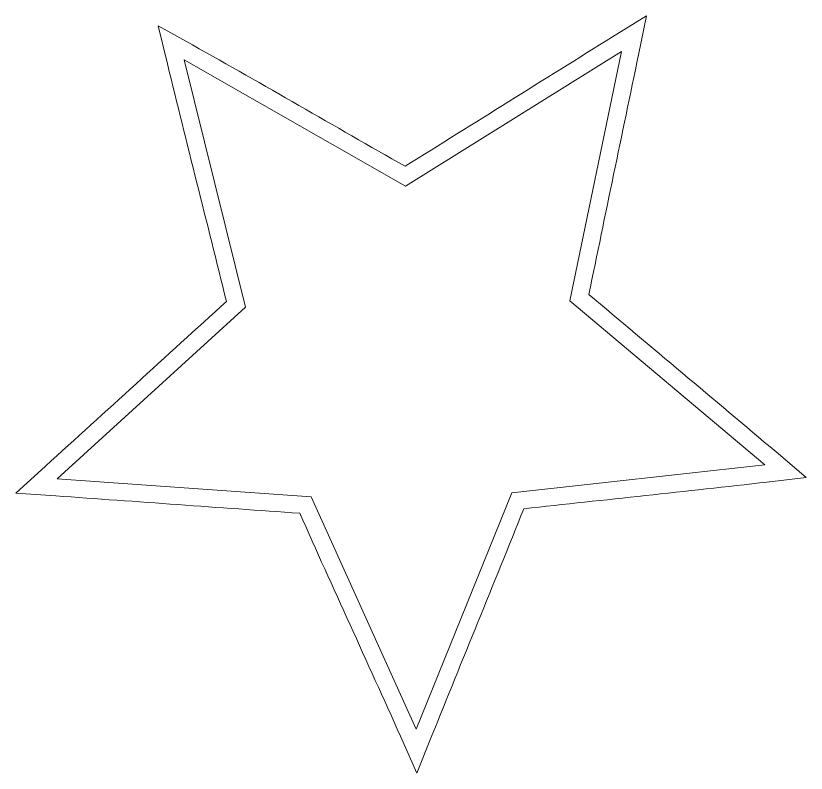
# Model space of a CAD drawing. Header units: centimetres. Extents: x -6.8 to 6.8, y -12 to 12.
# Drawn here: x -2.777 to -2.154, y 2.69 to 3.287 of the extents above; entities that cross this region are included whole.
import ezdxf

# ---------------------------------------------------------------- set-up
doc = ezdxf.new("R2010")
doc.units = ezdxf.units.CM
doc.header["$MEASUREMENT"] = 0
doc.layers.add('layer 1', color=7, linetype='Continuous')

msp = doc.modelspace()

# ---------------------------------------------------------------- linework, layer by layer
at = {"layer": 'layer 1', "color": 250, "lineweight": 9}
msp.add_open_spline([(-2.37637, 2.89868), (-2.40027, 2.83909), (-2.42473, 2.77971), (-2.44872, 2.72016), (-2.44872, 2.72016), (-2.44872, 2.72016), (-2.46061, 2.69046), (-2.46061, 2.69046), (-2.46061, 2.69046), (-2.46061, 2.69046), (-2.47359, 2.71968), (-2.47359, 2.71968), (-2.47359, 2.71968), (-2.49987, 2.77822), (-2.52674, 2.83657), (-2.55286, 2.89518), (-2.55286, 2.89518), (-2.6169, 2.89956), (-2.68092, 2.90437), (-2.74495, 2.90883), (-2.74495, 2.90883), (-2.74495, 2.90883), (-2.77657, 2.91097), (-2.77657, 2.91097), (-2.77657, 2.91097), (-2.77657, 2.91097), (-2.75312, 2.9323), (-2.75312, 2.9323), (-2.75312, 2.9323), (-2.7056, 2.97551), (-2.65813, 3.01875), (-2.6106, 3.06195), (-2.6106, 3.06195), (-2.62599, 3.12431), (-2.642, 3.18657), (-2.65706, 3.24898), (-2.65706, 3.24898), (-2.65706, 3.24898), (-2.6643, 3.27898), (-2.6643, 3.27898), (-2.6643, 3.27898), (-2.6643, 3.27898), (-2.63735, 3.26395), (-2.63735, 3.26395), (-2.63735, 3.26395), (-2.5813, 3.23269), (-2.52577, 3.20012), (-2.46993, 3.1684), (-2.46993, 3.1684), (-2.41538, 3.20233), (-2.361, 3.23651), (-2.30641, 3.27035), (-2.30641, 3.27035), (-2.30641, 3.27035), (-2.27969, 3.28691), (-2.27969, 3.28691), (-2.27969, 3.28691), (-2.27969, 3.28691), (-2.28606, 3.25613), (-2.28606, 3.25613), (-2.28606, 3.25613), (-2.29907, 3.19324), (-2.31215, 3.13039), (-2.32516, 3.0675), (-2.32516, 3.0675), (-2.27604, 3.02612), (-2.22676, 2.98494), (-2.1777, 2.9435), (-2.1777, 2.9435), (-2.1777, 2.9435), (-2.15392, 2.92343), (-2.15392, 2.92343), (-2.15392, 2.92343), (-2.15392, 2.92343), (-2.18482, 2.91977), (-2.18482, 2.91977), (-2.18482, 2.91977), (-2.24855, 2.9122), (-2.31256, 2.90583), (-2.37637, 2.89868)], degree=3, knots=[0, 0, 0, 0, 0.0476190476190476, 0.0476190476190476, 0.0476190476190476, 0.0476190476190476, 0.0952380952380952, 0.0952380952380952, 0.0952380952380952, 0.0952380952380952, 0.1428571428571428, 0.1428571428571428, 0.1428571428571428, 0.1428571428571428, 0.1904761904761905, 0.1904761904761905, 0.1904761904761905, 0.1904761904761905, 0.2380952380952381, 0.2380952380952381, 0.2380952380952381, 0.2380952380952381, 0.2857142857142857, 0.2857142857142857, 0.2857142857142857, 0.2857142857142857, 0.3333333333333333, 0.3333333333333333, 0.3333333333333333, 0.3333333333333333, 0.3809523809523809, 0.3809523809523809, 0.3809523809523809, 0.3809523809523809, 0.4285714285714285, 0.4285714285714285, 0.4285714285714285, 0.4285714285714285, 0.4761904761904762, 0.4761904761904762, 0.4761904761904762, 0.4761904761904762, 0.5238095238095238, 0.5238095238095238, 0.5238095238095238, 0.5238095238095238, 0.5714285714285714, 0.5714285714285714, 0.5714285714285714, 0.5714285714285714, 0.6190476190476191, 0.6190476190476191, 0.6190476190476191, 0.6190476190476191, 0.6666666666666666, 0.6666666666666666, 0.6666666666666666, 0.6666666666666666, 0.7142857142857143, 0.7142857142857143, 0.7142857142857143, 0.7142857142857143, 0.7619047619047619, 0.7619047619047619, 0.7619047619047619, 0.7619047619047619, 0.8095238095238095, 0.8095238095238095, 0.8095238095238095, 0.8095238095238095, 0.8571428571428571, 0.8571428571428571, 0.8571428571428571, 0.8571428571428571, 0.9047619047619048, 0.9047619047619048, 0.9047619047619048, 0.9047619047619048, 1, 1, 1, 1], dxfattribs=at)
at = {"layer": 'layer 1', "lineweight": 9}
msp.add_open_spline([(-2.38591, 2.9112), (-2.38591, 2.9112), (-2.46126, 2.72519), (-2.46126, 2.72519), (-2.46126, 2.72519), (-2.46126, 2.72519), (-2.54383, 2.90811), (-2.54383, 2.90811), (-2.54383, 2.90811), (-2.54383, 2.90811), (-2.74403, 2.92231), (-2.74403, 2.92231), (-2.74403, 2.92231), (-2.74403, 2.92231), (-2.59557, 3.05737), (-2.59557, 3.05737), (-2.59557, 3.05737), (-2.59557, 3.05737), (-2.64393, 3.25215), (-2.64393, 3.25215), (-2.64393, 3.25215), (-2.64393, 3.25215), (-2.46961, 3.15269), (-2.46961, 3.15269), (-2.46961, 3.15269), (-2.46961, 3.15269), (-2.29929, 3.25887), (-2.29929, 3.25887), (-2.29929, 3.25887), (-2.29929, 3.25887), (-2.34002, 3.06235), (-2.34002, 3.06235), (-2.34002, 3.06235), (-2.34002, 3.06235), (-2.18641, 2.93318), (-2.18641, 2.93318), (-2.18641, 2.93318), (-2.18641, 2.93318), (-2.38591, 2.9112), (-2.38591, 2.9112)], degree=3, knots=[0, 0, 0, 0, 0.0909090909090909, 0.0909090909090909, 0.0909090909090909, 0.0909090909090909, 0.1818181818181818, 0.1818181818181818, 0.1818181818181818, 0.1818181818181818, 0.2727272727272727, 0.2727272727272727, 0.2727272727272727, 0.2727272727272727, 0.3636363636363636, 0.3636363636363636, 0.3636363636363636, 0.3636363636363636, 0.4545454545454545, 0.4545454545454545, 0.4545454545454545, 0.4545454545454545, 0.5454545454545454, 0.5454545454545454, 0.5454545454545454, 0.5454545454545454, 0.6363636363636364, 0.6363636363636364, 0.6363636363636364, 0.6363636363636364, 0.7272727272727273, 0.7272727272727273, 0.7272727272727273, 0.7272727272727273, 0.8181818181818182, 0.8181818181818182, 0.8181818181818182, 0.8181818181818182, 1, 1, 1, 1], dxfattribs=at)

doc.saveas('drawing.dxf')
